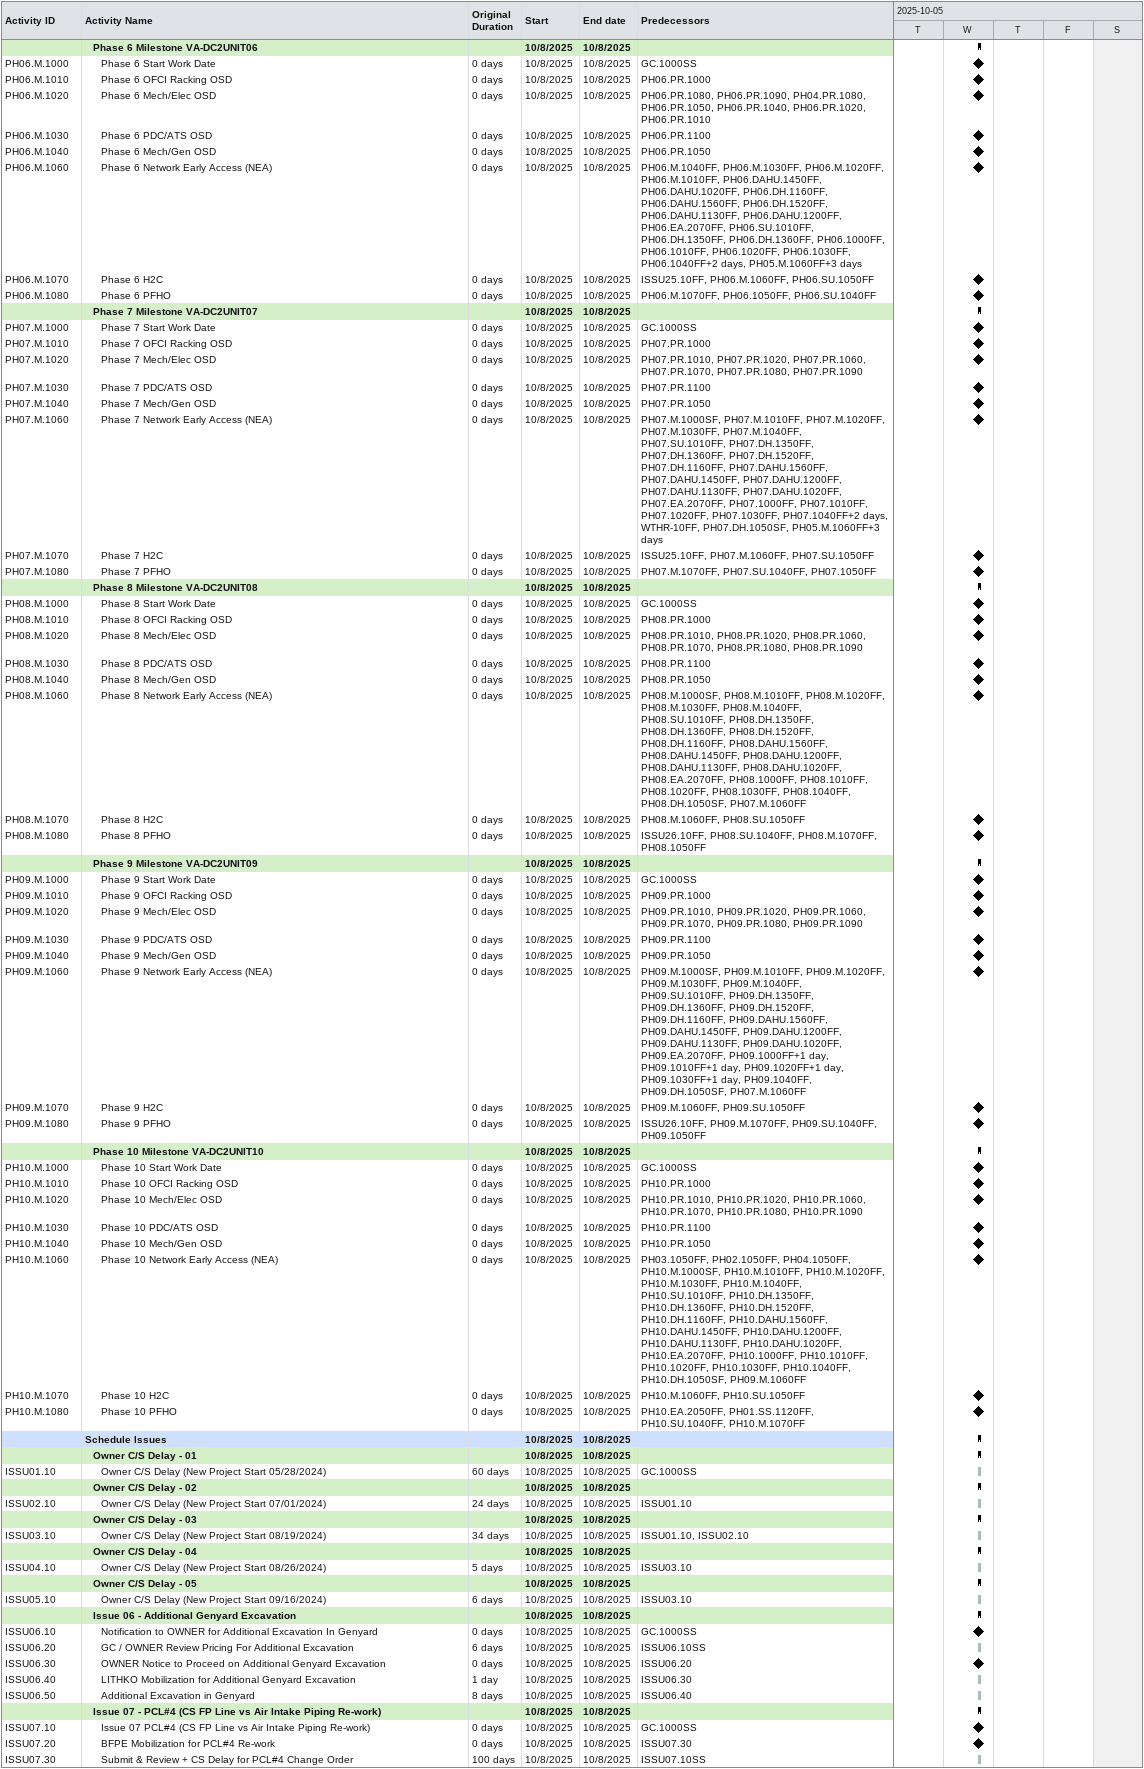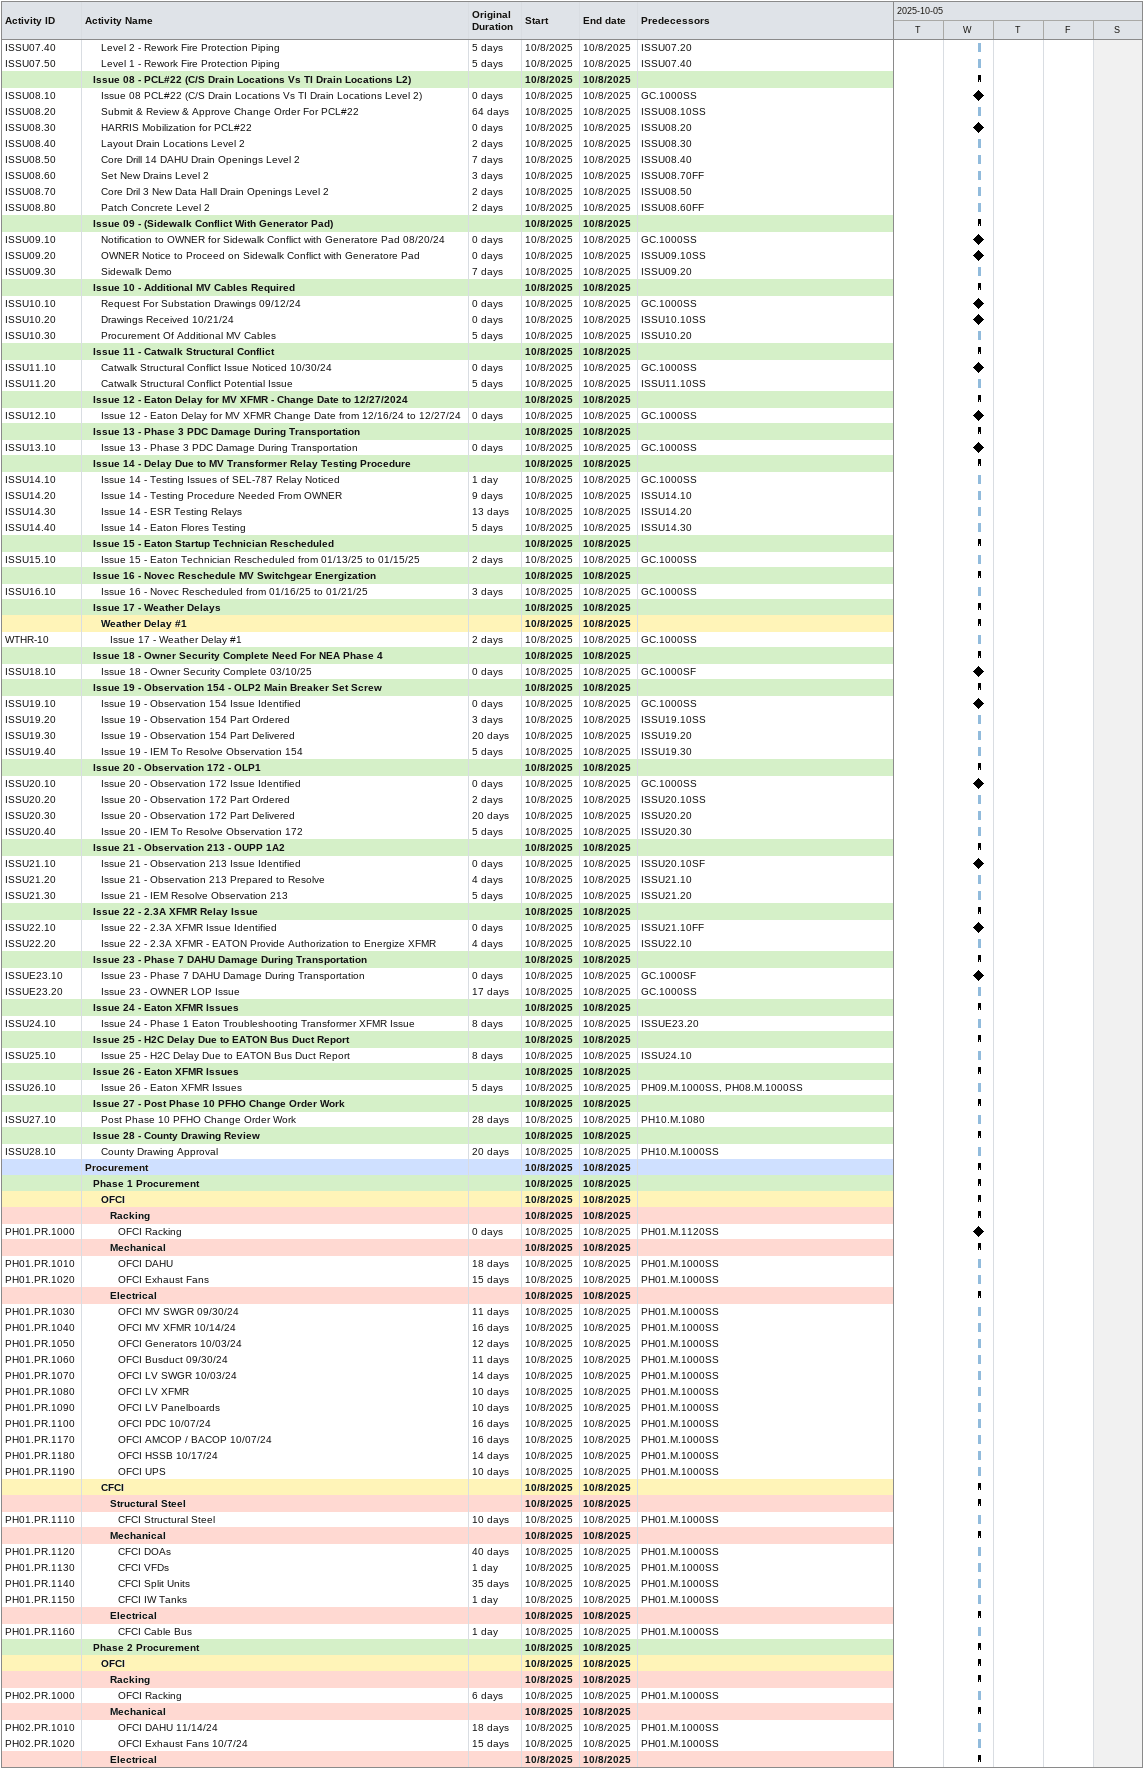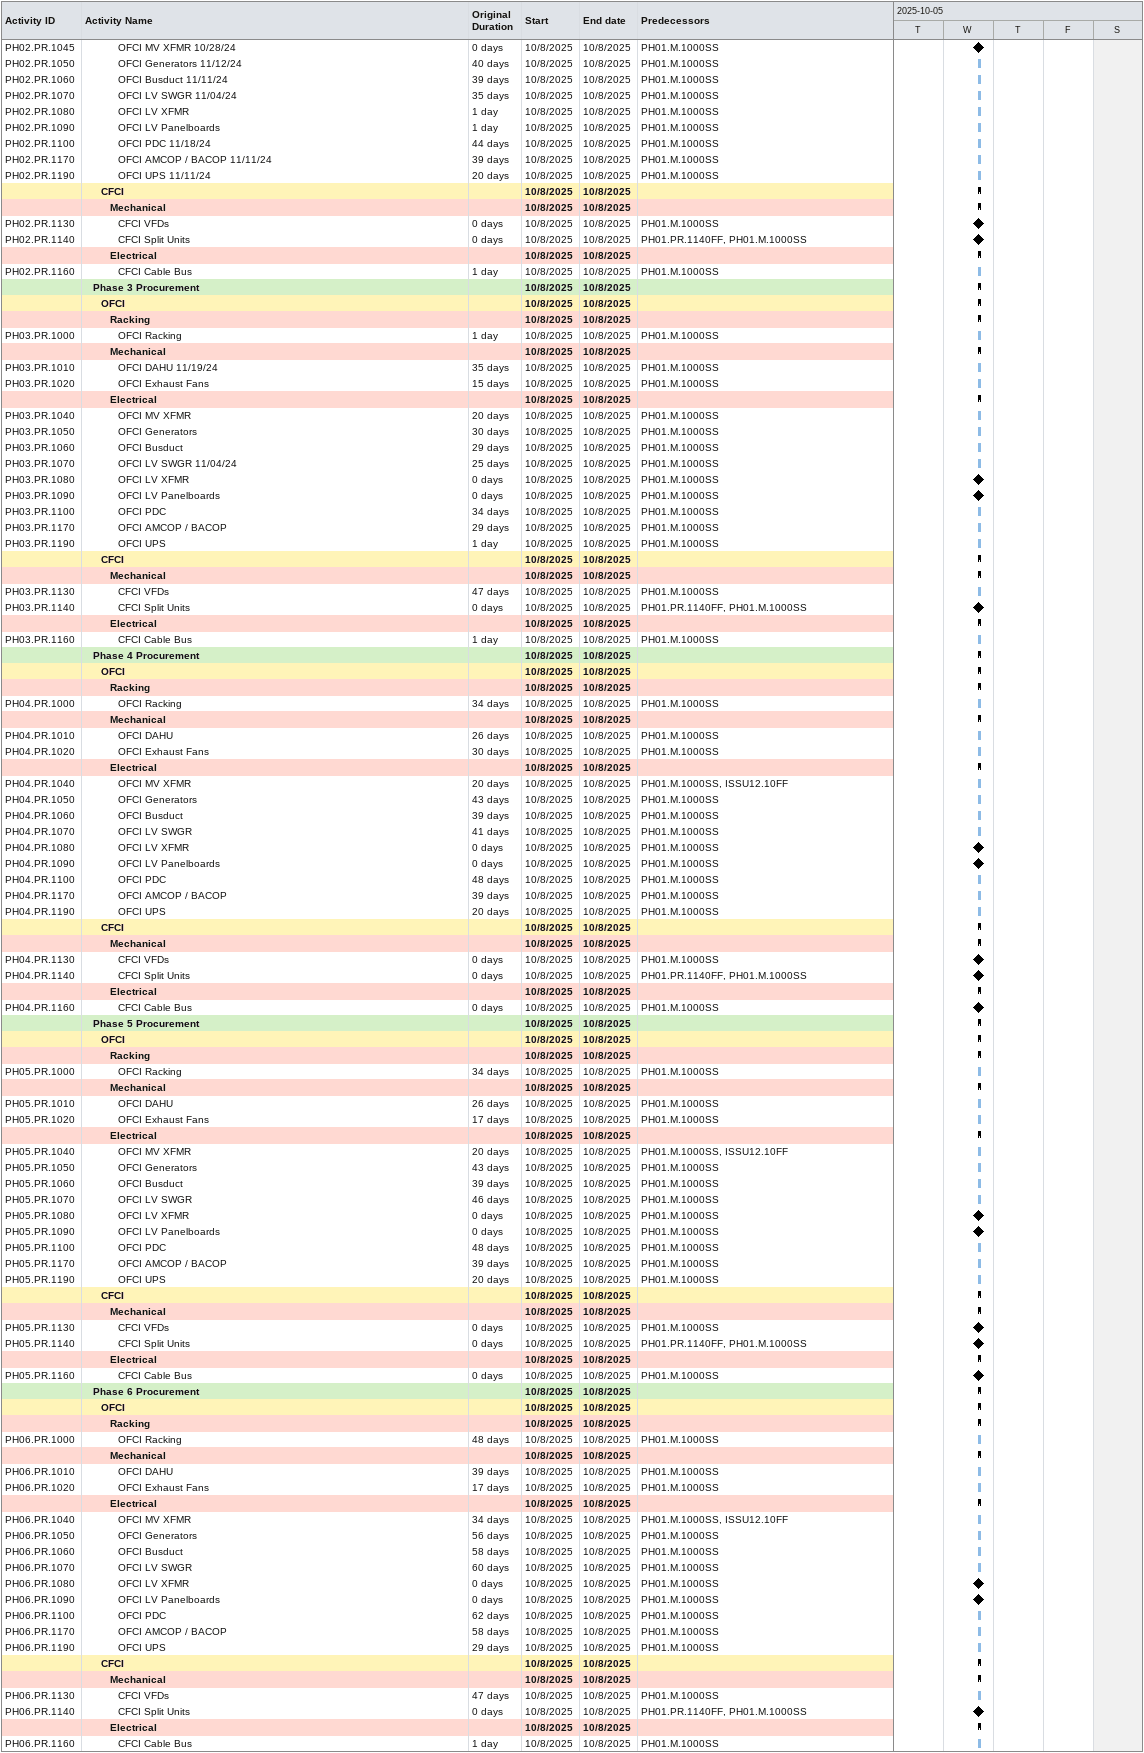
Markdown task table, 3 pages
| ID | Level | Task | Original duration | Start | Finish | Predecessors |
|---|---|---|---|---|---|---|
|  | 2 | **Phase 6 Milestone VA-DC2UNIT06** |  | 2025-10-08 | 2025-10-08 |  |
| PH06.M.1000 | 3 | Phase 6 Start Work Date | 0d | 2025-10-08 | 2025-10-08 | GC.1000SS |
| PH06.M.1010 | 3 | Phase 6 OFCI Racking OSD | 0d | 2025-10-08 | 2025-10-08 | PH06.PR.1000 |
| PH06.M.1020 | 3 | Phase 6 Mech/Elec OSD | 0d | 2025-10-08 | 2025-10-08 | PH06.PR.1080, PH06.PR.1090, PH04.PR.1080, PH06.PR.1050, PH06.PR.1040, PH06.PR.1020, PH06.PR.1010 |
| PH06.M.1030 | 3 | Phase 6 PDC/ATS OSD | 0d | 2025-10-08 | 2025-10-08 | PH06.PR.1100 |
| PH06.M.1040 | 3 | Phase 6 Mech/Gen OSD | 0d | 2025-10-08 | 2025-10-08 | PH06.PR.1050 |
| PH06.M.1060 | 3 | Phase 6 Network Early Access (NEA) | 0d | 2025-10-08 | 2025-10-08 | PH06.M.1040FF, PH06.M.1030FF, PH06.M.1020FF, PH06.M.1010FF, PH06.DAHU.1450FF, PH06.DAHU.1020FF, PH06.DH.1160FF, PH06.DAHU.1560FF, PH06.DH.1520FF, PH06.DAHU.1130FF, PH06.DAHU.1200FF, PH06.EA.2070FF, PH06.SU.1010FF, PH06.DH.1350FF, PH06.DH.1360FF, PH06.1000FF, PH06.1010FF, PH06.1020FF, PH06.1030FF, PH06.1040FF+2d, PH05.M.1060FF+3d |
| PH06.M.1070 | 3 | Phase 6 H2C | 0d | 2025-10-08 | 2025-10-08 | ISSU25.10FF, PH06.M.1060FF, PH06.SU.1050FF |
| PH06.M.1080 | 3 | Phase 6 PFHO | 0d | 2025-10-08 | 2025-10-08 | PH06.M.1070FF, PH06.1050FF, PH06.SU.1040FF |
|  | 2 | **Phase 7 Milestone VA-DC2UNIT07** |  | 2025-10-08 | 2025-10-08 |  |
| PH07.M.1000 | 3 | Phase 7 Start Work Date | 0d | 2025-10-08 | 2025-10-08 | GC.1000SS |
| PH07.M.1010 | 3 | Phase 7 OFCI Racking OSD | 0d | 2025-10-08 | 2025-10-08 | PH07.PR.1000 |
| PH07.M.1020 | 3 | Phase 7 Mech/Elec OSD | 0d | 2025-10-08 | 2025-10-08 | PH07.PR.1010, PH07.PR.1020, PH07.PR.1060, PH07.PR.1070, PH07.PR.1080, PH07.PR.1090 |
| PH07.M.1030 | 3 | Phase 7 PDC/ATS OSD | 0d | 2025-10-08 | 2025-10-08 | PH07.PR.1100 |
| PH07.M.1040 | 3 | Phase 7 Mech/Gen OSD | 0d | 2025-10-08 | 2025-10-08 | PH07.PR.1050 |
| PH07.M.1060 | 3 | Phase 7 Network Early Access (NEA) | 0d | 2025-10-08 | 2025-10-08 | PH07.M.1000SF, PH07.M.1010FF, PH07.M.1020FF, PH07.M.1030FF, PH07.M.1040FF, PH07.SU.1010FF, PH07.DH.1350FF, PH07.DH.1360FF, PH07.DH.1520FF, PH07.DH.1160FF, PH07.DAHU.1560FF, PH07.DAHU.1450FF, PH07.DAHU.1200FF, PH07.DAHU.1130FF, PH07.DAHU.1020FF, PH07.EA.2070FF, PH07.1000FF, PH07.1010FF, PH07.1020FF, PH07.1030FF, PH07.1040FF+2d, WTHR-10FF, PH07.DH.1050SF, PH05.M.1060FF+3d |
| PH07.M.1070 | 3 | Phase 7 H2C | 0d | 2025-10-08 | 2025-10-08 | ISSU25.10FF, PH07.M.1060FF, PH07.SU.1050FF |
| PH07.M.1080 | 3 | Phase 7 PFHO | 0d | 2025-10-08 | 2025-10-08 | PH07.M.1070FF, PH07.SU.1040FF, PH07.1050FF |
|  | 2 | **Phase 8 Milestone VA-DC2UNIT08** |  | 2025-10-08 | 2025-10-08 |  |
| PH08.M.1000 | 3 | Phase 8 Start Work Date | 0d | 2025-10-08 | 2025-10-08 | GC.1000SS |
| PH08.M.1010 | 3 | Phase 8 OFCI Racking OSD | 0d | 2025-10-08 | 2025-10-08 | PH08.PR.1000 |
| PH08.M.1020 | 3 | Phase 8 Mech/Elec OSD | 0d | 2025-10-08 | 2025-10-08 | PH08.PR.1010, PH08.PR.1020, PH08.PR.1060, PH08.PR.1070, PH08.PR.1080, PH08.PR.1090 |
| PH08.M.1030 | 3 | Phase 8 PDC/ATS OSD | 0d | 2025-10-08 | 2025-10-08 | PH08.PR.1100 |
| PH08.M.1040 | 3 | Phase 8 Mech/Gen OSD | 0d | 2025-10-08 | 2025-10-08 | PH08.PR.1050 |
| PH08.M.1060 | 3 | Phase 8 Network Early Access (NEA) | 0d | 2025-10-08 | 2025-10-08 | PH08.M.1000SF, PH08.M.1010FF, PH08.M.1020FF, PH08.M.1030FF, PH08.M.1040FF, PH08.SU.1010FF, PH08.DH.1350FF, PH08.DH.1360FF, PH08.DH.1520FF, PH08.DH.1160FF, PH08.DAHU.1560FF, PH08.DAHU.1450FF, PH08.DAHU.1200FF, PH08.DAHU.1130FF, PH08.DAHU.1020FF, PH08.EA.2070FF, PH08.1000FF, PH08.1010FF, PH08.1020FF, PH08.1030FF, PH08.1040FF, PH08.DH.1050SF, PH07.M.1060FF |
| PH08.M.1070 | 3 | Phase 8 H2C | 0d | 2025-10-08 | 2025-10-08 | PH08.M.1060FF, PH08.SU.1050FF |
| PH08.M.1080 | 3 | Phase 8 PFHO | 0d | 2025-10-08 | 2025-10-08 | ISSU26.10FF, PH08.SU.1040FF, PH08.M.1070FF, PH08.1050FF |
|  | 2 | **Phase 9 Milestone VA-DC2UNIT09** |  | 2025-10-08 | 2025-10-08 |  |
| PH09.M.1000 | 3 | Phase 9 Start Work Date | 0d | 2025-10-08 | 2025-10-08 | GC.1000SS |
| PH09.M.1010 | 3 | Phase 9 OFCI Racking OSD | 0d | 2025-10-08 | 2025-10-08 | PH09.PR.1000 |
| PH09.M.1020 | 3 | Phase 9 Mech/Elec OSD | 0d | 2025-10-08 | 2025-10-08 | PH09.PR.1010, PH09.PR.1020, PH09.PR.1060, PH09.PR.1070, PH09.PR.1080, PH09.PR.1090 |
| PH09.M.1030 | 3 | Phase 9 PDC/ATS OSD | 0d | 2025-10-08 | 2025-10-08 | PH09.PR.1100 |
| PH09.M.1040 | 3 | Phase 9 Mech/Gen OSD | 0d | 2025-10-08 | 2025-10-08 | PH09.PR.1050 |
| PH09.M.1060 | 3 | Phase 9 Network Early Access (NEA) | 0d | 2025-10-08 | 2025-10-08 | PH09.M.1000SF, PH09.M.1010FF, PH09.M.1020FF, PH09.M.1030FF, PH09.M.1040FF, PH09.SU.1010FF, PH09.DH.1350FF, PH09.DH.1360FF, PH09.DH.1520FF, PH09.DH.1160FF, PH09.DAHU.1560FF, PH09.DAHU.1450FF, PH09.DAHU.1200FF, PH09.DAHU.1130FF, PH09.DAHU.1020FF, PH09.EA.2070FF, PH09.1000FF+1d, PH09.1010FF+1d, PH09.1020FF+1d, PH09.1030FF+1d, PH09.1040FF, PH09.DH.1050SF, PH07.M.1060FF |
| PH09.M.1070 | 3 | Phase 9 H2C | 0d | 2025-10-08 | 2025-10-08 | PH09.M.1060FF, PH09.SU.1050FF |
| PH09.M.1080 | 3 | Phase 9 PFHO | 0d | 2025-10-08 | 2025-10-08 | ISSU26.10FF, PH09.M.1070FF, PH09.SU.1040FF, PH09.1050FF |
|  | 2 | **Phase 10 Milestone VA-DC2UNIT10** |  | 2025-10-08 | 2025-10-08 |  |
| PH10.M.1000 | 3 | Phase 10 Start Work Date | 0d | 2025-10-08 | 2025-10-08 | GC.1000SS |
| PH10.M.1010 | 3 | Phase 10 OFCI Racking OSD | 0d | 2025-10-08 | 2025-10-08 | PH10.PR.1000 |
| PH10.M.1020 | 3 | Phase 10 Mech/Elec OSD | 0d | 2025-10-08 | 2025-10-08 | PH10.PR.1010, PH10.PR.1020, PH10.PR.1060, PH10.PR.1070, PH10.PR.1080, PH10.PR.1090 |
| PH10.M.1030 | 3 | Phase 10 PDC/ATS OSD | 0d | 2025-10-08 | 2025-10-08 | PH10.PR.1100 |
| PH10.M.1040 | 3 | Phase 10 Mech/Gen OSD | 0d | 2025-10-08 | 2025-10-08 | PH10.PR.1050 |
| PH10.M.1060 | 3 | Phase 10 Network Early Access (NEA) | 0d | 2025-10-08 | 2025-10-08 | PH03.1050FF, PH02.1050FF, PH04.1050FF, PH10.M.1000SF, PH10.M.1010FF, PH10.M.1020FF, PH10.M.1030FF, PH10.M.1040FF, PH10.SU.1010FF, PH10.DH.1350FF, PH10.DH.1360FF, PH10.DH.1520FF, PH10.DH.1160FF, PH10.DAHU.1560FF, PH10.DAHU.1450FF, PH10.DAHU.1200FF, PH10.DAHU.1130FF, PH10.DAHU.1020FF, PH10.EA.2070FF, PH10.1000FF, PH10.1010FF, PH10.1020FF, PH10.1030FF, PH10.1040FF, PH10.DH.1050SF, PH09.M.1060FF |
| PH10.M.1070 | 3 | Phase 10 H2C | 0d | 2025-10-08 | 2025-10-08 | PH10.M.1060FF, PH10.SU.1050FF |
| PH10.M.1080 | 3 | Phase 10 PFHO | 0d | 2025-10-08 | 2025-10-08 | PH10.EA.2050FF, PH01.SS.1120FF, PH10.SU.1040FF, PH10.M.1070FF |
|  | 1 | **Schedule Issues** |  | 2025-10-08 | 2025-10-08 |  |
|  | 2 | **Owner C/S Delay - 01** |  | 2025-10-08 | 2025-10-08 |  |
| ISSU01.10 | 3 | Owner C/S Delay (New Project Start 05/28/2024) | 60d | 2025-10-08 | 2025-10-08 | GC.1000SS |
|  | 2 | **Owner C/S Delay - 02** |  | 2025-10-08 | 2025-10-08 |  |
| ISSU02.10 | 3 | Owner C/S Delay (New Project Start 07/01/2024) | 24d | 2025-10-08 | 2025-10-08 | ISSU01.10 |
|  | 2 | **Owner C/S Delay - 03** |  | 2025-10-08 | 2025-10-08 |  |
| ISSU03.10 | 3 | Owner C/S Delay (New Project Start 08/19/2024) | 34d | 2025-10-08 | 2025-10-08 | ISSU01.10, ISSU02.10 |
|  | 2 | **Owner C/S Delay - 04** |  | 2025-10-08 | 2025-10-08 |  |
| ISSU04.10 | 3 | Owner C/S Delay (New Project Start 08/26/2024) | 5d | 2025-10-08 | 2025-10-08 | ISSU03.10 |
|  | 2 | **Owner C/S Delay - 05** |  | 2025-10-08 | 2025-10-08 |  |
| ISSU05.10 | 3 | Owner C/S Delay (New Project Start 09/16/2024) | 6d | 2025-10-08 | 2025-10-08 | ISSU03.10 |
|  | 2 | **Issue 06 - Additional Genyard Excavation** |  | 2025-10-08 | 2025-10-08 |  |
| ISSU06.10 | 3 | Notification to OWNER for Additional Excavation In Genyard | 0d | 2025-10-08 | 2025-10-08 | GC.1000SS |
| ISSU06.20 | 3 | GC / OWNER Review Pricing For Additional Excavation | 6d | 2025-10-08 | 2025-10-08 | ISSU06.10SS |
| ISSU06.30 | 3 | OWNER Notice to Proceed on Additional Genyard Excavation | 0d | 2025-10-08 | 2025-10-08 | ISSU06.20 |
| ISSU06.40 | 3 | LITHKO Mobilization for Additional Genyard Excavation | 1d | 2025-10-08 | 2025-10-08 | ISSU06.30 |
| ISSU06.50 | 3 | Additional Excavation in Genyard | 8d | 2025-10-08 | 2025-10-08 | ISSU06.40 |
|  | 2 | **Issue 07 - PCL#4 (CS FP Line vs Air Intake Piping Re-work)** |  | 2025-10-08 | 2025-10-08 |  |
| ISSU07.10 | 3 | Issue 07 PCL#4 (CS FP Line vs Air Intake Piping Re-work) | 0d | 2025-10-08 | 2025-10-08 | GC.1000SS |
| ISSU07.20 | 3 | BFPE Mobilization for PCL#4 Re-work | 0d | 2025-10-08 | 2025-10-08 | ISSU07.30 |
| ISSU07.30 | 3 | Submit & Review + CS Delay for PCL#4 Change Order | 100d | 2025-10-08 | 2025-10-08 | ISSU07.10SS |
| ISSU07.40 | 3 | Level 2 - Rework Fire Protection Piping | 5d | 2025-10-08 | 2025-10-08 | ISSU07.20 |
| ISSU07.50 | 3 | Level 1 - Rework Fire Protection Piping | 5d | 2025-10-08 | 2025-10-08 | ISSU07.40 |
|  | 2 | **Issue 08 - PCL#22 (C/S Drain Locations Vs TI Drain Locations L2)** |  | 2025-10-08 | 2025-10-08 |  |
| ISSU08.10 | 3 | Issue 08 PCL#22 (C/S Drain Locations Vs TI Drain Locations Level 2) | 0d | 2025-10-08 | 2025-10-08 | GC.1000SS |
| ISSU08.20 | 3 | Submit & Review & Approve Change Order For PCL#22 | 64d | 2025-10-08 | 2025-10-08 | ISSU08.10SS |
| ISSU08.30 | 3 | HARRIS Mobilization for PCL#22 | 0d | 2025-10-08 | 2025-10-08 | ISSU08.20 |
| ISSU08.40 | 3 | Layout Drain Locations Level 2 | 2d | 2025-10-08 | 2025-10-08 | ISSU08.30 |
| ISSU08.50 | 3 | Core Drill 14 DAHU Drain Openings Level 2 | 7d | 2025-10-08 | 2025-10-08 | ISSU08.40 |
| ISSU08.60 | 3 | Set New Drains Level 2 | 3d | 2025-10-08 | 2025-10-08 | ISSU08.70FF |
| ISSU08.70 | 3 | Core Dril 3 New Data Hall Drain Openings Level 2 | 2d | 2025-10-08 | 2025-10-08 | ISSU08.50 |
| ISSU08.80 | 3 | Patch Concrete Level 2 | 2d | 2025-10-08 | 2025-10-08 | ISSU08.60FF |
|  | 2 | **Issue 09 - (Sidewalk Conflict With Generator Pad)** |  | 2025-10-08 | 2025-10-08 |  |
| ISSU09.10 | 3 | Notification to OWNER for Sidewalk Conflict with Generatore Pad 08/20/24 | 0d | 2025-10-08 | 2025-10-08 | GC.1000SS |
| ISSU09.20 | 3 | OWNER Notice to Proceed on Sidewalk Conflict with Generatore Pad | 0d | 2025-10-08 | 2025-10-08 | ISSU09.10SS |
| ISSU09.30 | 3 | Sidewalk Demo | 7d | 2025-10-08 | 2025-10-08 | ISSU09.20 |
|  | 2 | **Issue 10 - Additional MV Cables Required** |  | 2025-10-08 | 2025-10-08 |  |
| ISSU10.10 | 3 | Request For Substation Drawings 09/12/24 | 0d | 2025-10-08 | 2025-10-08 | GC.1000SS |
| ISSU10.20 | 3 | Drawings Received 10/21/24 | 0d | 2025-10-08 | 2025-10-08 | ISSU10.10SS |
| ISSU10.30 | 3 | Procurement Of Additional MV Cables | 5d | 2025-10-08 | 2025-10-08 | ISSU10.20 |
|  | 2 | **Issue 11 - Catwalk Structural Conflict** |  | 2025-10-08 | 2025-10-08 |  |
| ISSU11.10 | 3 | Catwalk Structural Conflict Issue Noticed 10/30/24 | 0d | 2025-10-08 | 2025-10-08 | GC.1000SS |
| ISSU11.20 | 3 | Catwalk Structural Conflict Potential Issue | 5d | 2025-10-08 | 2025-10-08 | ISSU11.10SS |
|  | 2 | **Issue 12 - Eaton Delay for MV XFMR - Change Date to 12/27/2024** |  | 2025-10-08 | 2025-10-08 |  |
| ISSU12.10 | 3 | Issue 12 - Eaton Delay for MV XFMR Change Date from 12/16/24 to 12/27/24 | 0d | 2025-10-08 | 2025-10-08 | GC.1000SS |
|  | 2 | **Issue 13 - Phase 3 PDC Damage During Transportation** |  | 2025-10-08 | 2025-10-08 |  |
| ISSU13.10 | 3 | Issue 13 - Phase 3 PDC Damage During Transportation | 0d | 2025-10-08 | 2025-10-08 | GC.1000SS |
|  | 2 | **Issue 14 - Delay Due to MV Transformer Relay Testing Procedure** |  | 2025-10-08 | 2025-10-08 |  |
| ISSU14.10 | 3 | Issue 14 - Testing Issues of SEL-787 Relay Noticed | 1d | 2025-10-08 | 2025-10-08 | GC.1000SS |
| ISSU14.20 | 3 | Issue 14 - Testing Procedure Needed From OWNER | 9d | 2025-10-08 | 2025-10-08 | ISSU14.10 |
| ISSU14.30 | 3 | Issue 14 - ESR Testing Relays | 13d | 2025-10-08 | 2025-10-08 | ISSU14.20 |
| ISSU14.40 | 3 | Issue 14 - Eaton Flores Testing | 5d | 2025-10-08 | 2025-10-08 | ISSU14.30 |
|  | 2 | **Issue 15 - Eaton Startup Technician Rescheduled** |  | 2025-10-08 | 2025-10-08 |  |
| ISSU15.10 | 3 | Issue 15 - Eaton Technician Rescheduled from 01/13/25 to 01/15/25 | 2d | 2025-10-08 | 2025-10-08 | GC.1000SS |
|  | 2 | **Issue 16 - Novec Reschedule MV Switchgear Energization** |  | 2025-10-08 | 2025-10-08 |  |
| ISSU16.10 | 3 | Issue 16 - Novec Rescheduled from 01/16/25 to 01/21/25 | 3d | 2025-10-08 | 2025-10-08 | GC.1000SS |
|  | 2 | **Issue 17 - Weather Delays** |  | 2025-10-08 | 2025-10-08 |  |
|  | 3 | **Weather Delay #1** |  | 2025-10-08 | 2025-10-08 |  |
| WTHR-10 | 4 | Issue 17 - Weather Delay #1 | 2d | 2025-10-08 | 2025-10-08 | GC.1000SS |
|  | 2 | **Issue 18 - Owner Security Complete Need For NEA Phase 4** |  | 2025-10-08 | 2025-10-08 |  |
| ISSU18.10 | 3 | Issue 18 - Owner Security Complete 03/10/25 | 0d | 2025-10-08 | 2025-10-08 | GC.1000SF |
|  | 2 | **Issue 19 - Observation 154 - OLP2 Main Breaker Set Screw** |  | 2025-10-08 | 2025-10-08 |  |
| ISSU19.10 | 3 | Issue 19 - Observation 154 Issue Identified | 0d | 2025-10-08 | 2025-10-08 | GC.1000SS |
| ISSU19.20 | 3 | Issue 19 - Observation 154 Part Ordered | 3d | 2025-10-08 | 2025-10-08 | ISSU19.10SS |
| ISSU19.30 | 3 | Issue 19 - Observation 154 Part Delivered | 20d | 2025-10-08 | 2025-10-08 | ISSU19.20 |
| ISSU19.40 | 3 | Issue 19 - IEM To Resolve Observation 154 | 5d | 2025-10-08 | 2025-10-08 | ISSU19.30 |
|  | 2 | **Issue 20 - Observation 172 - OLP1** |  | 2025-10-08 | 2025-10-08 |  |
| ISSU20.10 | 3 | Issue 20 - Observation 172 Issue Identified | 0d | 2025-10-08 | 2025-10-08 | GC.1000SS |
| ISSU20.20 | 3 | Issue 20 - Observation 172 Part Ordered | 2d | 2025-10-08 | 2025-10-08 | ISSU20.10SS |
| ISSU20.30 | 3 | Issue 20 - Observation 172 Part Delivered | 20d | 2025-10-08 | 2025-10-08 | ISSU20.20 |
| ISSU20.40 | 3 | Issue 20 - IEM To Resolve Observation 172 | 5d | 2025-10-08 | 2025-10-08 | ISSU20.30 |
|  | 2 | **Issue 21 - Observation 213 - OUPP 1A2** |  | 2025-10-08 | 2025-10-08 |  |
| ISSU21.10 | 3 | Issue 21 - Observation 213 Issue Identified | 0d | 2025-10-08 | 2025-10-08 | ISSU20.10SF |
| ISSU21.20 | 3 | Issue 21 - Observation 213 Prepared to Resolve | 4d | 2025-10-08 | 2025-10-08 | ISSU21.10 |
| ISSU21.30 | 3 | Issue 21 - IEM Resolve Observation 213 | 5d | 2025-10-08 | 2025-10-08 | ISSU21.20 |
|  | 2 | **Issue 22 - 2.3A XFMR Relay Issue** |  | 2025-10-08 | 2025-10-08 |  |
| ISSU22.10 | 3 | Issue 22 - 2.3A XFMR Issue Identified | 0d | 2025-10-08 | 2025-10-08 | ISSU21.10FF |
| ISSU22.20 | 3 | Issue 22 - 2.3A XFMR - EATON Provide Authorization to Energize XFMR | 4d | 2025-10-08 | 2025-10-08 | ISSU22.10 |
|  | 2 | **Issue 23 - Phase 7 DAHU Damage During Transportation** |  | 2025-10-08 | 2025-10-08 |  |
| ISSUE23.10 | 3 | Issue 23 - Phase 7 DAHU Damage During Transportation | 0d | 2025-10-08 | 2025-10-08 | GC.1000SF |
| ISSUE23.20 | 3 | Issue 23 - OWNER LOP Issue | 17d | 2025-10-08 | 2025-10-08 | GC.1000SS |
|  | 2 | **Issue 24 - Eaton XFMR Issues** |  | 2025-10-08 | 2025-10-08 |  |
| ISSU24.10 | 3 | Issue 24 - Phase 1 Eaton Troubleshooting Transformer XFMR Issue | 8d | 2025-10-08 | 2025-10-08 | ISSUE23.20 |
|  | 2 | **Issue 25 - H2C Delay Due to EATON Bus Duct Report** |  | 2025-10-08 | 2025-10-08 |  |
| ISSU25.10 | 3 | Issue 25 - H2C Delay Due to EATON Bus Duct Report | 8d | 2025-10-08 | 2025-10-08 | ISSU24.10 |
|  | 2 | **Issue 26 - Eaton XFMR Issues** |  | 2025-10-08 | 2025-10-08 |  |
| ISSU26.10 | 3 | Issue 26 - Eaton XFMR Issues | 5d | 2025-10-08 | 2025-10-08 | PH09.M.1000SS, PH08.M.1000SS |
|  | 2 | **Issue 27 - Post Phase 10 PFHO Change Order Work** |  | 2025-10-08 | 2025-10-08 |  |
| ISSU27.10 | 3 | Post Phase 10 PFHO Change Order Work | 28d | 2025-10-08 | 2025-10-08 | PH10.M.1080 |
|  | 2 | **Issue 28 - County Drawing Review** |  | 2025-10-08 | 2025-10-08 |  |
| ISSU28.10 | 3 | County Drawing Approval | 20d | 2025-10-08 | 2025-10-08 | PH10.M.1000SS |
|  | 1 | **Procurement** |  | 2025-10-08 | 2025-10-08 |  |
|  | 2 | **Phase 1 Procurement** |  | 2025-10-08 | 2025-10-08 |  |
|  | 3 | **OFCI** |  | 2025-10-08 | 2025-10-08 |  |
|  | 4 | **Racking** |  | 2025-10-08 | 2025-10-08 |  |
| PH01.PR.1000 | 5 | OFCI Racking | 0d | 2025-10-08 | 2025-10-08 | PH01.M.1120SS |
|  | 4 | **Mechanical** |  | 2025-10-08 | 2025-10-08 |  |
| PH01.PR.1010 | 5 | OFCI DAHU | 18d | 2025-10-08 | 2025-10-08 | PH01.M.1000SS |
| PH01.PR.1020 | 5 | OFCI Exhaust Fans | 15d | 2025-10-08 | 2025-10-08 | PH01.M.1000SS |
|  | 4 | **Electrical** |  | 2025-10-08 | 2025-10-08 |  |
| PH01.PR.1030 | 5 | OFCI MV SWGR 09/30/24 | 11d | 2025-10-08 | 2025-10-08 | PH01.M.1000SS |
| PH01.PR.1040 | 5 | OFCI MV XFMR 10/14/24 | 16d | 2025-10-08 | 2025-10-08 | PH01.M.1000SS |
| PH01.PR.1050 | 5 | OFCI Generators 10/03/24 | 12d | 2025-10-08 | 2025-10-08 | PH01.M.1000SS |
| PH01.PR.1060 | 5 | OFCI Busduct 09/30/24 | 11d | 2025-10-08 | 2025-10-08 | PH01.M.1000SS |
| PH01.PR.1070 | 5 | OFCI LV SWGR 10/03/24 | 14d | 2025-10-08 | 2025-10-08 | PH01.M.1000SS |
| PH01.PR.1080 | 5 | OFCI LV XFMR | 10d | 2025-10-08 | 2025-10-08 | PH01.M.1000SS |
| PH01.PR.1090 | 5 | OFCI LV Panelboards | 10d | 2025-10-08 | 2025-10-08 | PH01.M.1000SS |
| PH01.PR.1100 | 5 | OFCI PDC 10/07/24 | 16d | 2025-10-08 | 2025-10-08 | PH01.M.1000SS |
| PH01.PR.1170 | 5 | OFCI AMCOP / BACOP 10/07/24 | 16d | 2025-10-08 | 2025-10-08 | PH01.M.1000SS |
| PH01.PR.1180 | 5 | OFCI HSSB 10/17/24 | 14d | 2025-10-08 | 2025-10-08 | PH01.M.1000SS |
| PH01.PR.1190 | 5 | OFCI UPS | 10d | 2025-10-08 | 2025-10-08 | PH01.M.1000SS |
|  | 3 | **CFCI** |  | 2025-10-08 | 2025-10-08 |  |
|  | 4 | **Structural Steel** |  | 2025-10-08 | 2025-10-08 |  |
| PH01.PR.1110 | 5 | CFCI Structural Steel | 10d | 2025-10-08 | 2025-10-08 | PH01.M.1000SS |
|  | 4 | **Mechanical** |  | 2025-10-08 | 2025-10-08 |  |
| PH01.PR.1120 | 5 | CFCI DOAs | 40d | 2025-10-08 | 2025-10-08 | PH01.M.1000SS |
| PH01.PR.1130 | 5 | CFCI VFDs | 1d | 2025-10-08 | 2025-10-08 | PH01.M.1000SS |
| PH01.PR.1140 | 5 | CFCI Split Units | 35d | 2025-10-08 | 2025-10-08 | PH01.M.1000SS |
| PH01.PR.1150 | 5 | CFCI IW Tanks | 1d | 2025-10-08 | 2025-10-08 | PH01.M.1000SS |
|  | 4 | **Electrical** |  | 2025-10-08 | 2025-10-08 |  |
| PH01.PR.1160 | 5 | CFCI Cable Bus | 1d | 2025-10-08 | 2025-10-08 | PH01.M.1000SS |
|  | 2 | **Phase 2 Procurement** |  | 2025-10-08 | 2025-10-08 |  |
|  | 3 | **OFCI** |  | 2025-10-08 | 2025-10-08 |  |
|  | 4 | **Racking** |  | 2025-10-08 | 2025-10-08 |  |
| PH02.PR.1000 | 5 | OFCI Racking | 6d | 2025-10-08 | 2025-10-08 | PH01.M.1000SS |
|  | 4 | **Mechanical** |  | 2025-10-08 | 2025-10-08 |  |
| PH02.PR.1010 | 5 | OFCI DAHU 11/14/24 | 18d | 2025-10-08 | 2025-10-08 | PH01.M.1000SS |
| PH02.PR.1020 | 5 | OFCI Exhaust Fans 10/7/24 | 15d | 2025-10-08 | 2025-10-08 | PH01.M.1000SS |
|  | 4 | **Electrical** |  | 2025-10-08 | 2025-10-08 |  |
| PH02.PR.1045 | 5 | OFCI MV XFMR 10/28/24 | 0d | 2025-10-08 | 2025-10-08 | PH01.M.1000SS |
| PH02.PR.1050 | 5 | OFCI Generators 11/12/24 | 40d | 2025-10-08 | 2025-10-08 | PH01.M.1000SS |
| PH02.PR.1060 | 5 | OFCI Busduct 11/11/24 | 39d | 2025-10-08 | 2025-10-08 | PH01.M.1000SS |
| PH02.PR.1070 | 5 | OFCI LV SWGR 11/04/24 | 35d | 2025-10-08 | 2025-10-08 | PH01.M.1000SS |
| PH02.PR.1080 | 5 | OFCI LV XFMR | 1d | 2025-10-08 | 2025-10-08 | PH01.M.1000SS |
| PH02.PR.1090 | 5 | OFCI LV Panelboards | 1d | 2025-10-08 | 2025-10-08 | PH01.M.1000SS |
| PH02.PR.1100 | 5 | OFCI PDC 11/18/24 | 44d | 2025-10-08 | 2025-10-08 | PH01.M.1000SS |
| PH02.PR.1170 | 5 | OFCI AMCOP / BACOP 11/11/24 | 39d | 2025-10-08 | 2025-10-08 | PH01.M.1000SS |
| PH02.PR.1190 | 5 | OFCI UPS 11/11/24 | 20d | 2025-10-08 | 2025-10-08 | PH01.M.1000SS |
|  | 3 | **CFCI** |  | 2025-10-08 | 2025-10-08 |  |
|  | 4 | **Mechanical** |  | 2025-10-08 | 2025-10-08 |  |
| PH02.PR.1130 | 5 | CFCI VFDs | 0d | 2025-10-08 | 2025-10-08 | PH01.M.1000SS |
| PH02.PR.1140 | 5 | CFCI Split Units | 0d | 2025-10-08 | 2025-10-08 | PH01.PR.1140FF, PH01.M.1000SS |
|  | 4 | **Electrical** |  | 2025-10-08 | 2025-10-08 |  |
| PH02.PR.1160 | 5 | CFCI Cable Bus | 1d | 2025-10-08 | 2025-10-08 | PH01.M.1000SS |
|  | 2 | **Phase 3 Procurement** |  | 2025-10-08 | 2025-10-08 |  |
|  | 3 | **OFCI** |  | 2025-10-08 | 2025-10-08 |  |
|  | 4 | **Racking** |  | 2025-10-08 | 2025-10-08 |  |
| PH03.PR.1000 | 5 | OFCI Racking | 1d | 2025-10-08 | 2025-10-08 | PH01.M.1000SS |
|  | 4 | **Mechanical** |  | 2025-10-08 | 2025-10-08 |  |
| PH03.PR.1010 | 5 | OFCI DAHU 11/19/24 | 35d | 2025-10-08 | 2025-10-08 | PH01.M.1000SS |
| PH03.PR.1020 | 5 | OFCI Exhaust Fans | 15d | 2025-10-08 | 2025-10-08 | PH01.M.1000SS |
|  | 4 | **Electrical** |  | 2025-10-08 | 2025-10-08 |  |
| PH03.PR.1040 | 5 | OFCI MV XFMR | 20d | 2025-10-08 | 2025-10-08 | PH01.M.1000SS |
| PH03.PR.1050 | 5 | OFCI Generators | 30d | 2025-10-08 | 2025-10-08 | PH01.M.1000SS |
| PH03.PR.1060 | 5 | OFCI Busduct | 29d | 2025-10-08 | 2025-10-08 | PH01.M.1000SS |
| PH03.PR.1070 | 5 | OFCI LV SWGR 11/04/24 | 25d | 2025-10-08 | 2025-10-08 | PH01.M.1000SS |
| PH03.PR.1080 | 5 | OFCI LV XFMR | 0d | 2025-10-08 | 2025-10-08 | PH01.M.1000SS |
| PH03.PR.1090 | 5 | OFCI LV Panelboards | 0d | 2025-10-08 | 2025-10-08 | PH01.M.1000SS |
| PH03.PR.1100 | 5 | OFCI PDC | 34d | 2025-10-08 | 2025-10-08 | PH01.M.1000SS |
| PH03.PR.1170 | 5 | OFCI AMCOP / BACOP | 29d | 2025-10-08 | 2025-10-08 | PH01.M.1000SS |
| PH03.PR.1190 | 5 | OFCI UPS | 1d | 2025-10-08 | 2025-10-08 | PH01.M.1000SS |
|  | 3 | **CFCI** |  | 2025-10-08 | 2025-10-08 |  |
|  | 4 | **Mechanical** |  | 2025-10-08 | 2025-10-08 |  |
| PH03.PR.1130 | 5 | CFCI VFDs | 47d | 2025-10-08 | 2025-10-08 | PH01.M.1000SS |
| PH03.PR.1140 | 5 | CFCI Split Units | 0d | 2025-10-08 | 2025-10-08 | PH01.PR.1140FF, PH01.M.1000SS |
|  | 4 | **Electrical** |  | 2025-10-08 | 2025-10-08 |  |
| PH03.PR.1160 | 5 | CFCI Cable Bus | 1d | 2025-10-08 | 2025-10-08 | PH01.M.1000SS |
|  | 2 | **Phase 4 Procurement** |  | 2025-10-08 | 2025-10-08 |  |
|  | 3 | **OFCI** |  | 2025-10-08 | 2025-10-08 |  |
|  | 4 | **Racking** |  | 2025-10-08 | 2025-10-08 |  |
| PH04.PR.1000 | 5 | OFCI Racking | 34d | 2025-10-08 | 2025-10-08 | PH01.M.1000SS |
|  | 4 | **Mechanical** |  | 2025-10-08 | 2025-10-08 |  |
| PH04.PR.1010 | 5 | OFCI DAHU | 26d | 2025-10-08 | 2025-10-08 | PH01.M.1000SS |
| PH04.PR.1020 | 5 | OFCI Exhaust Fans | 30d | 2025-10-08 | 2025-10-08 | PH01.M.1000SS |
|  | 4 | **Electrical** |  | 2025-10-08 | 2025-10-08 |  |
| PH04.PR.1040 | 5 | OFCI MV XFMR | 20d | 2025-10-08 | 2025-10-08 | PH01.M.1000SS, ISSU12.10FF |
| PH04.PR.1050 | 5 | OFCI Generators | 43d | 2025-10-08 | 2025-10-08 | PH01.M.1000SS |
| PH04.PR.1060 | 5 | OFCI Busduct | 39d | 2025-10-08 | 2025-10-08 | PH01.M.1000SS |
| PH04.PR.1070 | 5 | OFCI LV SWGR | 41d | 2025-10-08 | 2025-10-08 | PH01.M.1000SS |
| PH04.PR.1080 | 5 | OFCI LV XFMR | 0d | 2025-10-08 | 2025-10-08 | PH01.M.1000SS |
| PH04.PR.1090 | 5 | OFCI LV Panelboards | 0d | 2025-10-08 | 2025-10-08 | PH01.M.1000SS |
| PH04.PR.1100 | 5 | OFCI PDC | 48d | 2025-10-08 | 2025-10-08 | PH01.M.1000SS |
| PH04.PR.1170 | 5 | OFCI AMCOP / BACOP | 39d | 2025-10-08 | 2025-10-08 | PH01.M.1000SS |
| PH04.PR.1190 | 5 | OFCI UPS | 20d | 2025-10-08 | 2025-10-08 | PH01.M.1000SS |
|  | 3 | **CFCI** |  | 2025-10-08 | 2025-10-08 |  |
|  | 4 | **Mechanical** |  | 2025-10-08 | 2025-10-08 |  |
| PH04.PR.1130 | 5 | CFCI VFDs | 0d | 2025-10-08 | 2025-10-08 | PH01.M.1000SS |
| PH04.PR.1140 | 5 | CFCI Split Units | 0d | 2025-10-08 | 2025-10-08 | PH01.PR.1140FF, PH01.M.1000SS |
|  | 4 | **Electrical** |  | 2025-10-08 | 2025-10-08 |  |
| PH04.PR.1160 | 5 | CFCI Cable Bus | 0d | 2025-10-08 | 2025-10-08 | PH01.M.1000SS |
|  | 2 | **Phase 5 Procurement** |  | 2025-10-08 | 2025-10-08 |  |
|  | 3 | **OFCI** |  | 2025-10-08 | 2025-10-08 |  |
|  | 4 | **Racking** |  | 2025-10-08 | 2025-10-08 |  |
| PH05.PR.1000 | 5 | OFCI Racking | 34d | 2025-10-08 | 2025-10-08 | PH01.M.1000SS |
|  | 4 | **Mechanical** |  | 2025-10-08 | 2025-10-08 |  |
| PH05.PR.1010 | 5 | OFCI DAHU | 26d | 2025-10-08 | 2025-10-08 | PH01.M.1000SS |
| PH05.PR.1020 | 5 | OFCI Exhaust Fans | 17d | 2025-10-08 | 2025-10-08 | PH01.M.1000SS |
|  | 4 | **Electrical** |  | 2025-10-08 | 2025-10-08 |  |
| PH05.PR.1040 | 5 | OFCI MV XFMR | 20d | 2025-10-08 | 2025-10-08 | PH01.M.1000SS, ISSU12.10FF |
| PH05.PR.1050 | 5 | OFCI Generators | 43d | 2025-10-08 | 2025-10-08 | PH01.M.1000SS |
| PH05.PR.1060 | 5 | OFCI Busduct | 39d | 2025-10-08 | 2025-10-08 | PH01.M.1000SS |
| PH05.PR.1070 | 5 | OFCI LV SWGR | 46d | 2025-10-08 | 2025-10-08 | PH01.M.1000SS |
| PH05.PR.1080 | 5 | OFCI LV XFMR | 0d | 2025-10-08 | 2025-10-08 | PH01.M.1000SS |
| PH05.PR.1090 | 5 | OFCI LV Panelboards | 0d | 2025-10-08 | 2025-10-08 | PH01.M.1000SS |
| PH05.PR.1100 | 5 | OFCI PDC | 48d | 2025-10-08 | 2025-10-08 | PH01.M.1000SS |
| PH05.PR.1170 | 5 | OFCI AMCOP / BACOP | 39d | 2025-10-08 | 2025-10-08 | PH01.M.1000SS |
| PH05.PR.1190 | 5 | OFCI UPS | 20d | 2025-10-08 | 2025-10-08 | PH01.M.1000SS |
|  | 3 | **CFCI** |  | 2025-10-08 | 2025-10-08 |  |
|  | 4 | **Mechanical** |  | 2025-10-08 | 2025-10-08 |  |
| PH05.PR.1130 | 5 | CFCI VFDs | 0d | 2025-10-08 | 2025-10-08 | PH01.M.1000SS |
| PH05.PR.1140 | 5 | CFCI Split Units | 0d | 2025-10-08 | 2025-10-08 | PH01.PR.1140FF, PH01.M.1000SS |
|  | 4 | **Electrical** |  | 2025-10-08 | 2025-10-08 |  |
| PH05.PR.1160 | 5 | CFCI Cable Bus | 0d | 2025-10-08 | 2025-10-08 | PH01.M.1000SS |
|  | 2 | **Phase 6 Procurement** |  | 2025-10-08 | 2025-10-08 |  |
|  | 3 | **OFCI** |  | 2025-10-08 | 2025-10-08 |  |
|  | 4 | **Racking** |  | 2025-10-08 | 2025-10-08 |  |
| PH06.PR.1000 | 5 | OFCI Racking | 48d | 2025-10-08 | 2025-10-08 | PH01.M.1000SS |
|  | 4 | **Mechanical** |  | 2025-10-08 | 2025-10-08 |  |
| PH06.PR.1010 | 5 | OFCI DAHU | 39d | 2025-10-08 | 2025-10-08 | PH01.M.1000SS |
| PH06.PR.1020 | 5 | OFCI Exhaust Fans | 17d | 2025-10-08 | 2025-10-08 | PH01.M.1000SS |
|  | 4 | **Electrical** |  | 2025-10-08 | 2025-10-08 |  |
| PH06.PR.1040 | 5 | OFCI MV XFMR | 34d | 2025-10-08 | 2025-10-08 | PH01.M.1000SS, ISSU12.10FF |
| PH06.PR.1050 | 5 | OFCI Generators | 56d | 2025-10-08 | 2025-10-08 | PH01.M.1000SS |
| PH06.PR.1060 | 5 | OFCI Busduct | 58d | 2025-10-08 | 2025-10-08 | PH01.M.1000SS |
| PH06.PR.1070 | 5 | OFCI LV SWGR | 60d | 2025-10-08 | 2025-10-08 | PH01.M.1000SS |
| PH06.PR.1080 | 5 | OFCI LV XFMR | 0d | 2025-10-08 | 2025-10-08 | PH01.M.1000SS |
| PH06.PR.1090 | 5 | OFCI LV Panelboards | 0d | 2025-10-08 | 2025-10-08 | PH01.M.1000SS |
| PH06.PR.1100 | 5 | OFCI PDC | 62d | 2025-10-08 | 2025-10-08 | PH01.M.1000SS |
| PH06.PR.1170 | 5 | OFCI AMCOP / BACOP | 58d | 2025-10-08 | 2025-10-08 | PH01.M.1000SS |
| PH06.PR.1190 | 5 | OFCI UPS | 29d | 2025-10-08 | 2025-10-08 | PH01.M.1000SS |
|  | 3 | **CFCI** |  | 2025-10-08 | 2025-10-08 |  |
|  | 4 | **Mechanical** |  | 2025-10-08 | 2025-10-08 |  |
| PH06.PR.1130 | 5 | CFCI VFDs | 47d | 2025-10-08 | 2025-10-08 | PH01.M.1000SS |
| PH06.PR.1140 | 5 | CFCI Split Units | 0d | 2025-10-08 | 2025-10-08 | PH01.PR.1140FF, PH01.M.1000SS |
|  | 4 | **Electrical** |  | 2025-10-08 | 2025-10-08 |  |
| PH06.PR.1160 | 5 | CFCI Cable Bus | 1d | 2025-10-08 | 2025-10-08 | PH01.M.1000SS |
